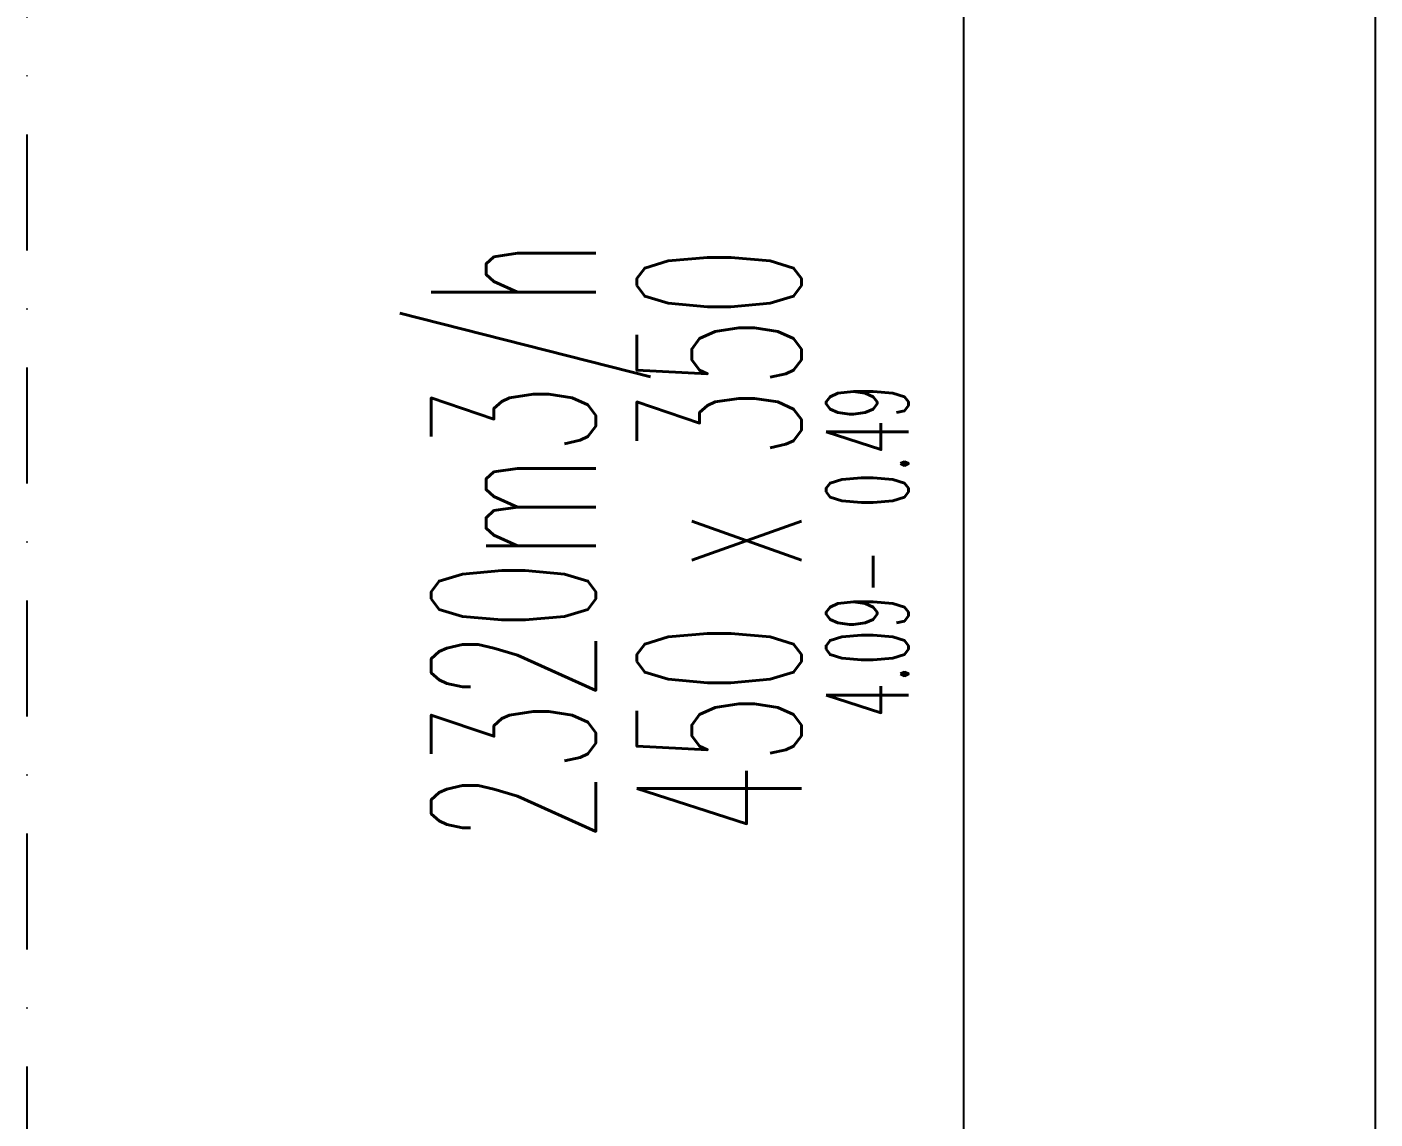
# Model space of a CAD drawing. Header units: inches. Extents: x -772 to 6765, y -813 to 4093.
# Drawn here: x 850 to 997.5, y 1971.8 to 2091.3 of the extents above; entities that cross this region are included whole.
import ezdxf
from ezdxf.enums import TextEntityAlignment as Align

# ---------------------------------------------------------------- set-up
doc = ezdxf.new("R2010")
doc.units = ezdxf.units.IN
doc.header["$MEASUREMENT"] = 0
doc.linetypes.add('DASHDOT', pattern=[25.4, 12.7, -6.35, 0, -6.35])
doc.layers.add('H_STR_Aks', color=250, linetype='DASHDOT')
doc.layers.add('MTY-UFLEME-KANALI', color=20, linetype='Continuous')
doc.layers.add('HIZ-PA', color=253, linetype='Continuous', lineweight=0, transparency=0.5)
doc.layers.add('MTY-UFLEME-KANALI-CAP', color=21, linetype='Continuous', lineweight=0)
doc.styles.add('CAP', font='simplxtw.shx', dxfattribs={"width": 0.65})

# ---------------------------------------------------------------- blocks, each defined once
blk = doc.blocks.new('*U230')
at = {"layer": 'HIZ-PA', "color": 3, "style": 'CAP', "width": 0.5}
blk.add_attdef('HIZ', text='', height=0.5, dxfattribs=at).set_placement((-0.0491, -1.9538), align=Align.BOTTOM_RIGHT)
blk.add_attdef('PA', text='', height=0.5, dxfattribs=at).set_placement((0.2009, -1.9538), align=Align.BOTTOM_LEFT)
at = {"layer": 'MTY-UFLEME-KANALI-CAP', "color": 7, "style": 'CAP', "width": 0.5}
for tag, p in [('DEBI', (0.0009, -0.2038)), ('X', (0.0009, -1.4538))]:
    blk.add_attdef(tag, text='', height=1, dxfattribs=at).set_placement(p, align=Align.BOTTOM_CENTER)
blk.add_attdef('A', text='', height=1, dxfattribs=at).set_placement((-0.4991, -1.4538), align=Align.BOTTOM_RIGHT)
blk.add_attdef('B', text='', height=1, dxfattribs=at).set_placement((0.5009, -1.4538), align=Align.BOTTOM_LEFT)
blk = doc.blocks.new('mekanik')
at = {"layer": 'MTY-UFLEME-KANALI'}
blk.add_lwpolyline([(20222.5, 9028.59), (20267.5, 9028.59), (20267.5, 8742.91), (20222.5, 8742.91)], close=True, dxfattribs=at)
at = {"layer": 'MTY-UFLEME-KANALI-CAP', "xscale": 18, "yscale": 18, "zscale": 18, "rotation": 90}
blk.add_blockref('*U230', (20183.97, 8875.03), dxfattribs=at).add_auto_attribs({'DEBI': '2320m3/h', 'X': 'x', 'A': '450', 'B': '350', 'PA': '0.49', 'HIZ': '4.09-'})

msp = doc.modelspace()

# ---------------------------------------------------------------- linework, layer by layer
at = {"layer": 'H_STR_Aks'}
msp.add_line((850, 4043), (850, -712.77), dxfattribs=at)

# ---------------------------------------------------------------- block references
msp.add_blockref('mekanik', (-19270, -6840))

doc.saveas('drawing.dxf')
